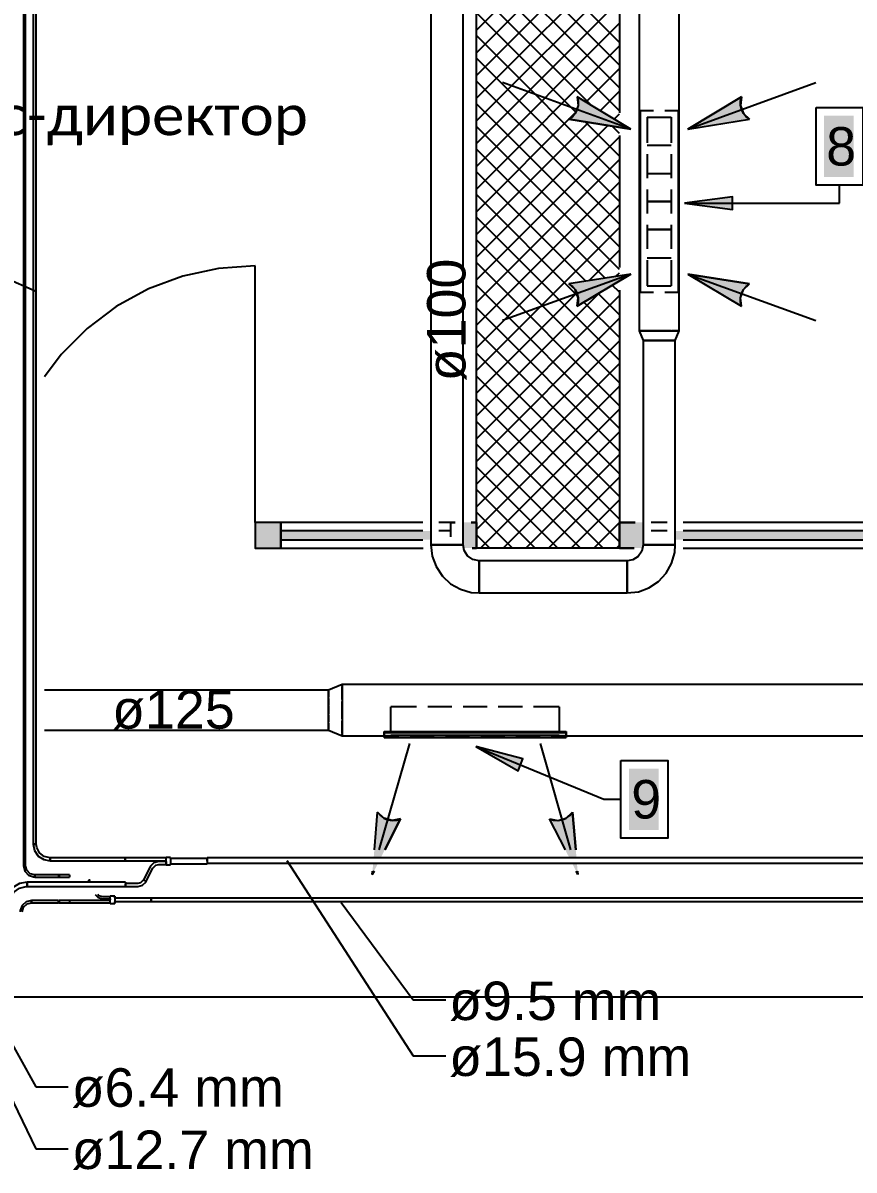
# Model space of a CAD drawing. Extents: x 25325 to 182345, y 3956 to 147305.
# Drawn here: x 91174.369 to 91176.409, y 73652.002 to 73654.817 of the extents above; entities that cross this region are included whole.
import ezdxf

# ---------------------------------------------------------------- set-up
doc = ezdxf.new("R2010")
doc.units = 0
doc.header["$MEASUREMENT"] = 0
doc.layers.add('CAT6A UNDERGROUND PORTS ROUTING', color=1, linetype='CONTINUOUS')
doc.styles.add('PDF Arial', font='arial.ttf')
doc.styles.add('PDF Calibri', font='calibri.ttf')

# ---------------------------------------------------------------- blocks, each defined once
blk = doc.blocks.new('Sheet-Климатична и вентилационна система офис помещение етаж 4_1')
at = {"layer": 'CAT6A UNDERGROUND PORTS ROUTING', "transparency": 33554687}
for color, points in [(5, [(7.8635, 17.2611), (7.7319, 17.3402), (7.7343, 17.3299), (7.7343, 17.3193), (7.7319, 17.309), (7.7271, 17.2995), (7.7203, 17.2914), (7.7119, 17.2851)]), (5, [(8.0038, 17.2611), (8.1555, 17.2851), (8.147, 17.2914), (8.1402, 17.2995), (8.1354, 17.309), (8.133, 17.3193), (8.133, 17.3299), (8.1354, 17.3402)]), (7, [(7.9956, 17.0795), (8.1138, 17.064), (8.1138, 17.0951)]), (5, [(7.7319, 16.8264), (7.8635, 16.9055), (7.7119, 16.8815), (7.7203, 16.8752), (7.7271, 16.8671), (7.7319, 16.8576), (7.7343, 16.8473), (7.7343, 16.8367)]), (5, [(8.1354, 16.8264), (8.133, 16.8367), (8.133, 16.8473), (8.1354, 16.8576), (8.1402, 16.8671), (8.147, 16.8752), (8.1555, 16.8815), (8.0038, 16.9055)]), (256, [(7.6233, 15.7796), (7.7048, 15.7796), (7.7048, 15.7831), (7.2583, 15.7831), (7.2583, 15.7796), (7.442, 15.7796)]), (256, [(7.7048, 15.7686), (7.7048, 15.7796), (7.2583, 15.7796), (7.2583, 15.7686), (7.6233, 15.7686)]), (7, [(7.4838, 15.7465), (7.587, 15.687), (7.5989, 15.7157)])]:
    blk.add_hatch(color=color, dxfattribs=at).paths.add_polyline_path(points)
at = {"layer": 'CAT6A UNDERGROUND PORTS ROUTING', "true_color": 0xffffff, "transparency": 33554687}
for points in [[(8.3381, 17.2943), (8.411, 17.2943), (8.411, 17.1432), (8.3381, 17.1432)], [(7.8593, 15.6923), (7.9322, 15.6923), (7.9322, 15.5413), (7.8593, 15.5413)]]:
    blk.add_hatch(color=7, dxfattribs=at).paths.add_polyline_path(points)
at = {"layer": 'CAT6A UNDERGROUND PORTS ROUTING', "true_color": 0xd8d8d8, "transparency": 33554687}
for points in [[(7.0045, 16.2329), (7.0045, 16.2959), (6.9415, 16.2959), (6.9415, 16.2329)], [(7.4536, 16.2329), (7.4848, 16.2329), (7.4848, 16.2959), (7.452, 16.2959), (7.452, 16.241), (7.4535, 16.2335)], [(7.8359, 16.2329), (7.8927, 16.2329), (7.8943, 16.241), (7.8943, 16.2959), (7.8359, 16.2959), (7.8359, 16.241)], [(7.0045, 16.2534), (7.3732, 16.2534), (7.3732, 16.2754), (7.0045, 16.2754)], [(8.3488, 16.2534), (8.6296, 16.2534), (8.6296, 16.2754), (7.973, 16.2754), (7.973, 16.2534), (7.986, 16.2534)]]:
    blk.add_hatch(color=254, dxfattribs=at).paths.add_polyline_path(points)
at = {"layer": 'CAT6A UNDERGROUND PORTS ROUTING', "transparency": 33554687}
h = blk.add_hatch(color=256, dxfattribs=at)
h.paths.add_polyline_path([(7.229, 15.4319), (7.2436, 15.4604), (7.2315, 15.4604), (7.2291, 15.4326)])
h.paths.add_polyline_path([(7.2473, 15.4729), (7.2499, 15.4729), (7.2987, 15.5687), (7.2886, 15.5655), (7.2781, 15.5648), (7.2676, 15.5665), (7.2579, 15.5706), (7.2493, 15.5768), (7.2424, 15.5848), (7.2326, 15.4729), (7.2442, 15.4729)])
h = blk.add_hatch(color=256, dxfattribs=at)
h.paths.add_polyline_path([(7.734, 15.4319), (7.7315, 15.4604), (7.7195, 15.4604), (7.7337, 15.4326)])
h.paths.add_polyline_path([(7.7305, 15.4729), (7.7207, 15.5848), (7.7138, 15.5768), (7.7052, 15.5706), (7.6954, 15.5665), (7.685, 15.5648), (7.6744, 15.5655), (7.6643, 15.5687), (7.7131, 15.4729), (7.7283, 15.4729)])
at = {"layer": 'CAT6A UNDERGROUND PORTS ROUTING', "color": 253, "true_color": 0x9c9c9c, "transparency": 33554687}
for points in [[(7.8359, 19.2124), (7.8359, 17.3006)], [(7.4848, 17.5037), (7.8359, 17.8548)], [(7.8359, 17.4733), (7.4848, 17.8244)], [(7.8359, 16.866), (7.8359, 16.2329), (7.4848, 16.2329), (7.4848, 17.8163)], [(7.4848, 17.448), (7.8359, 17.7992)], [(7.8359, 17.4176), (7.4848, 17.7687)], [(7.4848, 17.3923), (7.8359, 17.7435)], [(7.8359, 17.3619), (7.4848, 17.7131)], [(7.4848, 17.3366), (7.8359, 17.6878)], [(7.8359, 17.3062), (7.4848, 17.6574)], [(7.4848, 17.281), (7.8359, 17.6321)], [(7.7681, 17.3184), (7.4848, 17.6017)], [(7.4848, 17.2253), (7.8359, 17.5764)], [(7.7285, 17.3023), (7.4848, 17.546)], [(7.4848, 17.1696), (7.8359, 17.5208)], [(7.8359, 17.1392), (7.4848, 17.4904)], [(7.4848, 17.1139), (7.8359, 17.4651)], [(7.8359, 17.0835), (7.4848, 17.4347)], [(7.7536, 17.3271), (7.8359, 17.4094)], [(7.8359, 17.0278), (7.4848, 17.379)], [(7.7884, 17.3062), (7.8359, 17.3537)], [(7.8359, 16.9722), (7.4848, 17.3233)], [(7.4848, 17.0583), (7.7283, 17.3017)], [(7.8232, 17.2853), (7.8359, 17.2981)], [(7.4848, 17.0026), (7.7597, 17.2775)], [(7.4848, 16.9469), (7.8078, 17.2699)], [(7.8359, 16.9165), (7.4848, 17.2677)], [(7.8359, 17.1949), (7.7521, 17.2787)], [(7.8359, 17.2505), (7.8183, 17.2682)], [(7.4848, 16.8912), (7.8359, 17.2424)], [(7.8359, 17.2455), (7.8359, 16.9211)], [(7.8011, 16.8956), (7.4848, 17.212)], [(7.4848, 16.8355), (7.8359, 17.1867)], [(7.7531, 16.888), (7.4848, 17.1563)], [(7.4848, 16.7799), (7.8359, 17.131)], [(7.7332, 16.8522), (7.4848, 17.1006)], [(7.4848, 16.7242), (7.8359, 17.0754)], [(7.8359, 16.6938), (7.4848, 17.045)], [(7.4848, 16.6685), (7.8359, 17.0197)], [(7.8359, 16.6381), (7.4848, 16.9893)], [(7.7612, 16.8893), (7.8359, 16.964)], [(6.8518, 16.9194), (6.764, 16.9003)], [(6.9415, 16.9258), (6.8518, 16.9194)], [(6.9415, 16.2959), (6.9415, 16.9258)], [(7.8359, 16.5824), (7.4848, 16.9336)], [(6.764, 16.9003), (6.6798, 16.8689)], [(7.8274, 16.8998), (7.8359, 16.9083)], [(6.6798, 16.8689), (6.6009, 16.8258)], [(7.8359, 16.5268), (7.4848, 16.8779)], [(7.4848, 16.5572), (7.7874, 16.8598)], [(7.4848, 16.6128), (7.7311, 16.8592)], [(7.8359, 16.8608), (7.8184, 16.8784)], [(7.4848, 16.5015), (7.8359, 16.8527)], [(7.8359, 16.7495), (7.7488, 16.8366)], [(7.8359, 16.8051), (7.7836, 16.8575)], [(6.6009, 16.8258), (6.529, 16.772)], [(7.8359, 16.4711), (7.4848, 16.8223)], [(7.4848, 16.4458), (7.8359, 16.797)], [(6.529, 16.772), (6.4654, 16.7084)], [(7.8359, 16.4154), (7.4848, 16.7666)], [(7.4848, 16.3901), (7.8359, 16.7413)], [(6.4654, 16.7084), (6.4243, 16.6534)], [(7.8359, 16.3597), (7.4848, 16.7109)], [(7.4848, 16.3345), (7.8359, 16.6856)], [(7.8359, 16.3041), (7.4848, 16.6552)], [(7.4848, 16.2788), (7.8359, 16.63)], [(7.8359, 16.2484), (7.4848, 16.5996)], [(7.4946, 16.2329), (7.8359, 16.5743)], [(7.7957, 16.2329), (7.4848, 16.5439)], [(7.5503, 16.2329), (7.8359, 16.5186)], [(7.7401, 16.2329), (7.4848, 16.4882)], [(7.6059, 16.2329), (7.8359, 16.4629)], [(7.6844, 16.2329), (7.4848, 16.4325)], [(7.6616, 16.2329), (7.8359, 16.4073)], [(7.6287, 16.2329), (7.4848, 16.3769)], [(7.7173, 16.2329), (7.8359, 16.3516)], [(7.0045, 16.2959), (6.9415, 16.2959), (6.9415, 16.2329), (7.0045, 16.2329), (7.0045, 16.2959)], [(7.3536, 16.2959), (7.0045, 16.2959), (7.0045, 16.2329)], [(7.4323, 16.2959), (7.3929, 16.2959)], [(7.4218, 16.2959), (7.4323, 16.2959)], [(7.4218, 16.2605), (7.4218, 16.2959)], [(7.4717, 16.2959), (7.4848, 16.2959), (7.4848, 16.2329), (7.4741, 16.2329)], [(7.4741, 16.2329), (7.4848, 16.2329), (7.4848, 16.2959), (7.4717, 16.2959)], [(7.573, 16.2329), (7.4848, 16.3212)], [(7.773, 16.2329), (7.8359, 16.2959)], [(7.8746, 16.2959), (7.8359, 16.2959), (7.8359, 16.2329)], [(7.8359, 16.2959), (7.8746, 16.2959)], [(7.8723, 16.2329), (7.8359, 16.2329), (7.8359, 16.2959)], [(7.9533, 16.2959), (7.914, 16.2959)], [(7.9921, 16.2329), (9.3808, 16.2329), (9.3808, 16.2959), (7.9927, 16.2959)], [(7.3536, 16.2754), (7.0045, 16.2754), (7.0045, 16.2534)], [(7.4218, 16.2605), (7.4218, 16.2754), (7.3929, 16.2754)], [(7.9533, 16.2754), (7.914, 16.2754)], [(7.9927, 16.2534), (8.6296, 16.2534), (8.6296, 16.2754), (7.9927, 16.2754)], [(7.0045, 16.2534), (7.3536, 16.2534)], [(7.5174, 16.2329), (7.4848, 16.2655)], [(7.8286, 16.2329), (7.8359, 16.2402)], [(7.0045, 16.2329), (7.3544, 16.2329)], [(7.8359, 16.2329), (7.8723, 16.2329)]]:
    blk.add_lwpolyline(points, dxfattribs=at)
at = {"layer": 'CAT6A UNDERGROUND PORTS ROUTING', "color": 5, "transparency": 33554687}
for points in [[(7.8844, 19.02), (7.8844, 16.7661)], [(7.9829, 16.7661), (7.9829, 19.02)], [(7.3732, 18.4536), (7.3732, 16.241)], [(7.452, 16.241), (7.452, 18.4536)], [(7.889, 16.7661), (7.8861, 16.7661), (7.8844, 16.7661)], [(7.8844, 16.7661), (7.8943, 16.7424)], [(7.8844, 16.7661), (7.8893, 16.7661), (7.903, 16.7661), (7.9227, 16.7661), (7.9446, 16.7661), (7.9643, 16.7661), (7.978, 16.7661), (7.9829, 16.7661)], [(7.903, 16.7661), (7.8989, 16.7661), (7.891, 16.7661), (7.8893, 16.7661)], [(7.9227, 16.7661), (7.9209, 16.7661), (7.9091, 16.7661), (7.9041, 16.7661)], [(7.9337, 16.7661), (7.9227, 16.7661)], [(7.9446, 16.7661), (7.9337, 16.7661)], [(7.9632, 16.7661), (7.9583, 16.7661), (7.9464, 16.7661), (7.9446, 16.7661)], [(7.978, 16.7661), (7.9763, 16.7661), (7.9685, 16.7661), (7.9643, 16.7661)], [(7.973, 16.7424), (7.9829, 16.7661)], [(7.9829, 16.7661), (7.9812, 16.7661), (7.9783, 16.7661)], [(7.8943, 16.7424), (7.8943, 16.241)], [(7.8943, 16.7424), (7.8956, 16.7424), (7.8979, 16.7424)], [(7.973, 16.7424), (7.9691, 16.7424), (7.9582, 16.7424), (7.9424, 16.7424), (7.9249, 16.7424), (7.9091, 16.7424), (7.8982, 16.7424), (7.8943, 16.7424)], [(7.8982, 16.7424), (7.8996, 16.7424), (7.9058, 16.7424), (7.9091, 16.7424)], [(7.9099, 16.7424), (7.914, 16.7424), (7.9235, 16.7424), (7.9249, 16.7424)], [(7.925, 16.7424), (7.9337, 16.7424)], [(7.9337, 16.7424), (7.9424, 16.7424)], [(7.9427, 16.7424), (7.9438, 16.7424), (7.9533, 16.7424), (7.9575, 16.7424)], [(7.9582, 16.7424), (7.9615, 16.7424), (7.9677, 16.7424), (7.9691, 16.7424)], [(7.9694, 16.7424), (7.9717, 16.7424), (7.973, 16.7424)], [(7.973, 16.241), (7.973, 16.7424)], [(7.4126, 16.241), (7.4024, 16.241), (7.3929, 16.241), (7.3848, 16.241), (7.3785, 16.241), (7.3746, 16.241), (7.3732, 16.241)], [(7.3732, 16.241), (7.3765, 16.2135), (7.386, 16.1876), (7.4013, 16.1645), (7.4216, 16.1457), (7.4457, 16.1321), (7.4723, 16.1244), (7.4913, 16.1229)], [(7.3732, 16.241), (7.3746, 16.241), (7.3785, 16.241), (7.3848, 16.241), (7.3929, 16.241), (7.4024, 16.241), (7.4126, 16.241)], [(7.452, 16.241), (7.4506, 16.241), (7.4467, 16.241), (7.4404, 16.241), (7.4323, 16.241), (7.4228, 16.241), (7.4126, 16.241)], [(7.4126, 16.241), (7.4228, 16.241), (7.4323, 16.241), (7.4404, 16.241), (7.4467, 16.241), (7.4506, 16.241), (7.452, 16.241)], [(7.4913, 16.2016), (7.4758, 16.2048), (7.4627, 16.2139), (7.4544, 16.2275), (7.452, 16.241)], [(7.8943, 16.241), (7.8911, 16.2254), (7.882, 16.2124), (7.8685, 16.204), (7.8549, 16.2016)], [(7.8549, 16.1229), (7.8824, 16.1261), (7.9084, 16.1357), (7.9314, 16.151), (7.9502, 16.1712), (7.9638, 16.1953), (7.9715, 16.2219), (7.973, 16.241)], [(7.9337, 16.241), (7.9235, 16.241), (7.914, 16.241), (7.9058, 16.241), (7.8996, 16.241), (7.8956, 16.241), (7.8943, 16.241)], [(7.8943, 16.241), (7.8956, 16.241), (7.8996, 16.241), (7.9058, 16.241), (7.914, 16.241), (7.9235, 16.241), (7.9337, 16.241)], [(7.973, 16.241), (7.9717, 16.241), (7.9677, 16.241), (7.9615, 16.241), (7.9533, 16.241), (7.9438, 16.241), (7.9337, 16.241)], [(7.9337, 16.241), (7.9438, 16.241), (7.9533, 16.241), (7.9615, 16.241), (7.9677, 16.241), (7.9717, 16.241), (7.973, 16.241)], [(7.8549, 16.2016), (7.4913, 16.2016)], [(7.4913, 16.1623), (7.4913, 16.1724), (7.4913, 16.1819), (7.4913, 16.1901), (7.4913, 16.1964), (7.4913, 16.2003), (7.4913, 16.2016)], [(7.4913, 16.2016), (7.4913, 16.2003), (7.4913, 16.1964), (7.4913, 16.1901), (7.4913, 16.1819), (7.4913, 16.1724), (7.4913, 16.1623)], [(7.8549, 16.2016), (7.8549, 16.2003), (7.8549, 16.1964), (7.8549, 16.1901), (7.8549, 16.1819), (7.8549, 16.1724), (7.8549, 16.1623)], [(7.8549, 16.1623), (7.8549, 16.1724), (7.8549, 16.1819), (7.8549, 16.1901), (7.8549, 16.1964), (7.8549, 16.2003), (7.8549, 16.2016)], [(7.4913, 16.1229), (7.4913, 16.1242), (7.4913, 16.1282), (7.4913, 16.1344), (7.4913, 16.1426), (7.4913, 16.1521), (7.4913, 16.1623)], [(7.4913, 16.1623), (7.4913, 16.1521), (7.4913, 16.1426), (7.4913, 16.1344), (7.4913, 16.1282), (7.4913, 16.1242), (7.4913, 16.1229)], [(7.8549, 16.1623), (7.8549, 16.1521), (7.8549, 16.1426), (7.8549, 16.1344), (7.8549, 16.1282), (7.8549, 16.1242), (7.8549, 16.1229)], [(7.8549, 16.1229), (7.8549, 16.1242), (7.8549, 16.1282), (7.8549, 16.1344), (7.8549, 16.1426), (7.8549, 16.1521), (7.8549, 16.1623)], [(7.4913, 16.1229), (7.8549, 16.1229)]]:
    blk.add_lwpolyline(points, dxfattribs=at)
at = {"layer": 'CAT6A UNDERGROUND PORTS ROUTING', "color": 6, "transparency": 33554687}
for points in [[(6.3734, 17.6937), (6.3734, 15.4536)], [(6.3784, 15.4536), (6.3784, 17.6937)], [(6.3971, 17.6822), (6.3971, 15.507)], [(6.4046, 15.507), (6.4046, 17.6822)], [(6.3972, 15.507), (6.3971, 15.507)], [(6.3971, 15.507), (6.3972, 15.507)], [(6.3972, 15.507), (6.3971, 15.507)], [(6.4008, 15.507), (6.3999, 15.507), (6.399, 15.507), (6.3982, 15.507), (6.3976, 15.507), (6.3972, 15.507), (6.3971, 15.507)], [(6.3971, 15.507), (6.4003, 15.491), (6.4094, 15.4775), (6.4231, 15.4687), (6.4383, 15.4657)], [(6.3971, 15.507), (6.3972, 15.507), (6.3976, 15.507), (6.3982, 15.507), (6.399, 15.507), (6.3999, 15.507), (6.4008, 15.507), (6.4018, 15.507), (6.4027, 15.507), (6.4035, 15.507), (6.4041, 15.507), (6.4044, 15.507)], [(6.4044, 15.507), (6.4041, 15.507), (6.4035, 15.507), (6.4027, 15.507), (6.4018, 15.507), (6.4008, 15.507)], [(6.4046, 15.507), (6.4044, 15.507)], [(6.4383, 15.4732), (6.424, 15.4764), (6.4123, 15.4854), (6.4056, 15.4985), (6.4046, 15.507)], [(6.3735, 15.4536), (6.3734, 15.4536)], [(6.3734, 15.4536), (6.3735, 15.4536)], [(6.3735, 15.4536), (6.3734, 15.4536)], [(6.3759, 15.4536), (6.3752, 15.4536), (6.3746, 15.4536), (6.3741, 15.4536), (6.3737, 15.4536), (6.3735, 15.4536), (6.3734, 15.4536)], [(6.3734, 15.4536), (6.3766, 15.4407), (6.3854, 15.4308), (6.3978, 15.4262), (6.4009, 15.4261)], [(6.3734, 15.4536), (6.3735, 15.4536), (6.3737, 15.4536), (6.3741, 15.4536), (6.3746, 15.4536), (6.3752, 15.4536), (6.3759, 15.4536), (6.3765, 15.4536), (6.3771, 15.4536), (6.3777, 15.4536), (6.3781, 15.4536), (6.3783, 15.4536)], [(6.3783, 15.4536), (6.3781, 15.4536), (6.3777, 15.4536), (6.3771, 15.4536), (6.3765, 15.4536), (6.3759, 15.4536)], [(6.3784, 15.4536), (6.3783, 15.4536)], [(6.4009, 15.4311), (6.3894, 15.4342), (6.3811, 15.4429), (6.3784, 15.4536)], [(6.4383, 15.4731), (6.4383, 15.4732)], [(6.6229, 15.4732), (6.4383, 15.4732)], [(6.4383, 15.4695), (6.4383, 15.4705), (6.4383, 15.4714), (6.4383, 15.4721), (6.4383, 15.4727), (6.4383, 15.4731)], [(6.4383, 15.4731), (6.4383, 15.4727), (6.4383, 15.4721), (6.4383, 15.4714), (6.4383, 15.4705), (6.4383, 15.4695), (6.4383, 15.4685), (6.4383, 15.4676), (6.4383, 15.4668), (6.4383, 15.4662), (6.4383, 15.4659), (6.4383, 15.4657)], [(6.4383, 15.4657), (6.4383, 15.4659), (6.4383, 15.4662), (6.4383, 15.4668), (6.4383, 15.4676), (6.4383, 15.4685), (6.4383, 15.4695)], [(6.4383, 15.4657), (6.4383, 15.4659)], [(6.4383, 15.4657), (6.4383, 15.4659)], [(6.4383, 15.4659), (6.4383, 15.4657)], [(6.4383, 15.4657), (6.6229, 15.4657)], [(6.6229, 15.4732), (6.6229, 15.4731)], [(6.6229, 15.4731), (6.6229, 15.4732)], [(6.6229, 15.4732), (6.6229, 15.4731), (6.6229, 15.4727), (6.6229, 15.4721), (6.6229, 15.4714), (6.6229, 15.4705), (6.6229, 15.4695)], [(6.7233, 15.4732), (6.6229, 15.4732)], [(6.6229, 15.4657), (6.6229, 15.4659), (6.6229, 15.4662), (6.6229, 15.4668), (6.6229, 15.4676), (6.6229, 15.4685), (6.6229, 15.4695), (6.6229, 15.4705), (6.6229, 15.4714), (6.6229, 15.4721), (6.6229, 15.4727), (6.6229, 15.4731), (6.6229, 15.4732)], [(6.6229, 15.4695), (6.6229, 15.4685), (6.6229, 15.4676), (6.6229, 15.4668), (6.6229, 15.4662), (6.6229, 15.4659), (6.6229, 15.4657)], [(6.6229, 15.4659), (6.6229, 15.4657)], [(6.6229, 15.4657), (6.6229, 15.4659)], [(6.6229, 15.4657), (6.7233, 15.4657)], [(6.6842, 15.4514), (6.6678, 15.419)], [(6.7051, 15.4642), (6.6933, 15.461), (6.6848, 15.4523), (6.6843, 15.4514)], [(6.6909, 15.448), (6.6981, 15.455), (6.7051, 15.4567)], [(6.7233, 15.4642), (6.7051, 15.4642)], [(6.7051, 15.4567), (6.7233, 15.4567)], [(6.7343, 15.474), (6.7233, 15.474)], [(6.7233, 15.4559), (6.7233, 15.4562), (6.7233, 15.4571), (6.7233, 15.4585), (6.7233, 15.4604), (6.7233, 15.4626), (6.7233, 15.4649), (6.7233, 15.4673), (6.7233, 15.4695), (6.7233, 15.4714), (6.7233, 15.4728), (6.7233, 15.4737), (6.7233, 15.474)], [(6.7233, 15.4649), (6.7233, 15.464)], [(6.7233, 15.4623), (6.7233, 15.4614), (6.7233, 15.4604), (6.7233, 15.4594), (6.7233, 15.4585)], [(6.7233, 15.4559), (6.7343, 15.4559)], [(6.7343, 15.474), (6.7343, 15.4737), (6.7343, 15.4728), (6.7343, 15.4714), (6.7343, 15.4695), (6.7343, 15.4673), (6.7343, 15.4649), (6.7343, 15.4626), (6.7343, 15.4604), (6.7343, 15.4585), (6.7343, 15.4571), (6.7343, 15.4562), (6.7343, 15.4559)], [(6.7343, 15.4714), (6.7343, 15.4728), (6.7343, 15.4737)], [(6.8237, 15.4712), (6.7343, 15.4712)], [(6.7343, 15.4587), (6.8237, 15.4587)], [(6.7343, 15.4562), (6.7343, 15.4571), (6.7343, 15.4585)], [(9.6416, 15.4729), (6.8237, 15.4729)], [(6.8237, 15.4666), (6.8237, 15.4683), (6.8237, 15.4698), (6.8237, 15.4711), (6.8237, 15.4721), (6.8237, 15.4727), (6.8237, 15.4729)], [(6.8237, 15.4721), (6.8237, 15.4712)], [(6.8237, 15.4704), (6.8237, 15.4694), (6.8237, 15.4681), (6.8237, 15.4666), (6.8237, 15.4649), (6.8237, 15.4633), (6.8237, 15.4618), (6.8237, 15.4605), (6.8237, 15.4595), (6.8237, 15.4589), (6.8237, 15.4587)], [(6.8237, 15.465), (6.8237, 15.4666)], [(6.8237, 15.4604), (9.6416, 15.4604)], [(6.4009, 15.431), (6.4009, 15.4311)], [(6.4597, 15.4311), (6.4009, 15.4311)], [(6.4009, 15.4286), (6.4009, 15.4292), (6.4009, 15.4298), (6.4009, 15.4303), (6.4009, 15.4307), (6.4009, 15.431)], [(6.4009, 15.431), (6.4009, 15.4307), (6.4009, 15.4303), (6.4009, 15.4298), (6.4009, 15.4292), (6.4009, 15.4286), (6.4009, 15.4279), (6.4009, 15.4273), (6.4009, 15.4268), (6.4009, 15.4264), (6.4009, 15.4262), (6.4009, 15.4261)], [(6.4009, 15.4261), (6.4009, 15.4262), (6.4009, 15.4264), (6.4009, 15.4268), (6.4009, 15.4273), (6.4009, 15.4279), (6.4009, 15.4286)], [(6.4009, 15.4261), (6.4009, 15.4262)], [(6.4009, 15.4261), (6.4009, 15.4262)], [(6.4009, 15.4262), (6.4009, 15.4261)], [(6.4009, 15.4261), (6.4597, 15.4261)], [(6.4597, 15.4259), (6.4597, 15.4272), (6.4597, 15.4297), (6.4597, 15.4312), (6.4597, 15.4312)], [(6.4597, 15.4312), (6.4597, 15.43), (6.4597, 15.4275), (6.4597, 15.426), (6.4597, 15.4259)], [(6.4597, 15.4311), (6.4597, 15.431), (6.4597, 15.4307), (6.4597, 15.4303), (6.4597, 15.4298), (6.4597, 15.4292), (6.4597, 15.4286)], [(6.4597, 15.4286), (6.4597, 15.4279), (6.4597, 15.4273), (6.4597, 15.4268), (6.4597, 15.4264), (6.4597, 15.4262), (6.4597, 15.4261)], [(6.4609, 15.4315), (6.4609, 15.4316)], [(6.4609, 15.4316), (6.4609, 15.4315)], [(6.4697, 15.4316), (6.4609, 15.4316)], [(6.4609, 15.4256), (6.4609, 15.4257), (6.4609, 15.426), (6.4609, 15.4264), (6.4609, 15.4271), (6.4609, 15.4278), (6.4609, 15.4286), (6.4609, 15.4293), (6.4609, 15.4301), (6.4609, 15.4307), (6.4609, 15.4312), (6.4609, 15.4315), (6.4609, 15.4316)], [(6.4609, 15.4316), (6.4609, 15.4315), (6.4609, 15.4312)], [(6.4609, 15.4312), (6.4609, 15.43), (6.4609, 15.4275), (6.4609, 15.426)], [(6.4609, 15.4259), (6.4609, 15.4272), (6.4609, 15.4297), (6.4609, 15.4312), (6.4609, 15.4312)], [(6.4609, 15.426), (6.4609, 15.4257), (6.4609, 15.4256)], [(6.4609, 15.4256), (6.4609, 15.4257)], [(6.4609, 15.4257), (6.4609, 15.4256)], [(6.4609, 15.4256), (6.4697, 15.4256)], [(6.4712, 15.4316), (6.4697, 15.4316)], [(6.4697, 15.4256), (6.4712, 15.4256)], [(6.4861, 15.4316), (6.4712, 15.4316)], [(6.4712, 15.4256), (6.4861, 15.4256)], [(6.4861, 15.4315), (6.4861, 15.4316)], [(6.4861, 15.4316), (6.4861, 15.4315)], [(6.4861, 15.4315), (6.4861, 15.4316)], [(6.4861, 15.4316), (6.4861, 15.4315), (6.4861, 15.4312), (6.4861, 15.4307), (6.4861, 15.4301), (6.4861, 15.4293), (6.4861, 15.4286), (6.4861, 15.4278), (6.4861, 15.4271), (6.4861, 15.4264), (6.4861, 15.426), (6.4861, 15.4257), (6.4861, 15.4256)], [(6.4861, 15.4256), (6.4861, 15.4257)], [(6.4861, 15.4257), (6.4861, 15.4256)], [(6.4861, 15.4256), (6.4861, 15.4257)], [(6.6745, 15.4156), (6.6909, 15.448)], [(6.382, 15.4132), (6.3634, 15.41), (6.347, 15.4007), (6.3348, 15.3864), (6.328, 15.3688), (6.327, 15.3582)], [(6.337, 15.3582), (6.3402, 15.3749), (6.3494, 15.3892), (6.3632, 15.3991), (6.3797, 15.4031), (6.382, 15.4032)], [(6.6233, 15.4132), (6.382, 15.4132)], [(6.382, 15.4082), (6.382, 15.4095), (6.382, 15.4107), (6.382, 15.4117), (6.382, 15.4125), (6.382, 15.413), (6.382, 15.4132)], [(6.382, 15.4132), (6.382, 15.413), (6.382, 15.4125), (6.382, 15.4117), (6.382, 15.4107), (6.382, 15.4095), (6.382, 15.4082), (6.382, 15.4069), (6.382, 15.4057), (6.382, 15.4047), (6.382, 15.4039), (6.382, 15.4034), (6.382, 15.4032)], [(6.382, 15.4032), (6.382, 15.4034), (6.382, 15.4039), (6.382, 15.4047), (6.382, 15.4057), (6.382, 15.4069), (6.382, 15.4082)], [(6.382, 15.4032), (6.6233, 15.4032)], [(6.5334, 15.4175), (6.5329, 15.4172), (6.5324, 15.417), (6.532, 15.4168), (6.5318, 15.4167), (6.5317, 15.4166)], [(6.5318, 15.4167), (6.5317, 15.4166)], [(6.5362, 15.4189), (6.5361, 15.4188), (6.5359, 15.4187), (6.5356, 15.4186), (6.5351, 15.4183), (6.5346, 15.4181)], [(6.5362, 15.4189), (6.5361, 15.4188)], [(6.6233, 15.4132), (6.6233, 15.413), (6.6233, 15.4125), (6.6233, 15.4117), (6.6233, 15.4107), (6.6233, 15.4095), (6.6233, 15.4082)], [(6.6233, 15.4107), (6.6233, 15.4117)], [(6.6536, 15.4102), (6.6233, 15.4102)], [(6.6233, 15.4028), (6.6233, 15.4029), (6.6233, 15.4033), (6.6233, 15.4039), (6.6233, 15.4046), (6.6233, 15.4055), (6.6233, 15.4065), (6.6233, 15.4075), (6.6233, 15.4084)], [(6.6233, 15.4082), (6.6233, 15.4069), (6.6233, 15.4057), (6.6233, 15.4047), (6.6233, 15.4039)], [(6.6233, 15.4028), (6.6233, 15.4029)], [(6.6233, 15.4028), (6.6536, 15.4028)], [(6.6678, 15.419), (6.6607, 15.4119), (6.6536, 15.4102)], [(6.6536, 15.4028), (6.6654, 15.4059), (6.6739, 15.4146), (6.6745, 15.4156)], [(6.6679, 15.4189), (6.6683, 15.4188), (6.6688, 15.4185), (6.6695, 15.4182), (6.6703, 15.4177)], [(6.6703, 15.4177), (6.6711, 15.4173), (6.672, 15.4169)], [(6.672, 15.4169), (6.6728, 15.4165), (6.6735, 15.4161), (6.674, 15.4158), (6.6744, 15.4157), (6.6745, 15.4156)], [(6.6744, 15.4157), (6.6745, 15.4156)], [(6.3926, 15.3681), (6.3798, 15.3649), (6.3699, 15.3561), (6.3653, 15.3436), (6.3651, 15.3406)], [(6.3926, 15.368), (6.3926, 15.3681)], [(6.3926, 15.3681), (6.3926, 15.368)], [(6.3926, 15.368), (6.3926, 15.3681)], [(6.4593, 15.3681), (6.3926, 15.3681)], [(6.3926, 15.3656), (6.3926, 15.3662), (6.3926, 15.3668), (6.3926, 15.3673), (6.3926, 15.3677), (6.3926, 15.368), (6.3926, 15.3681)], [(6.3926, 15.3681), (6.3926, 15.368), (6.3926, 15.3677), (6.3926, 15.3673), (6.3926, 15.3668), (6.3926, 15.3662), (6.3926, 15.3656), (6.3926, 15.3649), (6.3926, 15.3643), (6.3926, 15.3638), (6.3926, 15.3634), (6.3926, 15.3632)], [(6.4593, 15.363), (6.4593, 15.3642), (6.4593, 15.3667), (6.4593, 15.3682), (6.4593, 15.3682)], [(6.4593, 15.3682), (6.4593, 15.367), (6.4593, 15.3645), (6.4593, 15.363), (6.4593, 15.363)], [(6.4593, 15.3681), (6.4593, 15.368), (6.4593, 15.3677), (6.4593, 15.3673), (6.4593, 15.3668), (6.4593, 15.3662), (6.4593, 15.3656)], [(6.4605, 15.3685), (6.4605, 15.3686)], [(6.4605, 15.3686), (6.4605, 15.3685)], [(6.4693, 15.3686), (6.4605, 15.3686)], [(6.4605, 15.3626), (6.4605, 15.3627), (6.4605, 15.363), (6.4605, 15.3635), (6.4605, 15.3641), (6.4605, 15.3648), (6.4605, 15.3656), (6.4605, 15.3664), (6.4605, 15.3671), (6.4605, 15.3677), (6.4605, 15.3682), (6.4605, 15.3685), (6.4605, 15.3686)], [(6.4605, 15.3686), (6.4605, 15.3685), (6.4605, 15.3682)], [(6.4605, 15.3682), (6.4605, 15.367), (6.4605, 15.3645), (6.4605, 15.363)], [(6.4605, 15.363), (6.4605, 15.3642), (6.4605, 15.3667), (6.4605, 15.3682), (6.4605, 15.3682)], [(6.4708, 15.3686), (6.4693, 15.3686)], [(6.4857, 15.3686), (6.4708, 15.3686)], [(6.4857, 15.3685), (6.4857, 15.3686)], [(6.4857, 15.3686), (6.4857, 15.3685)], [(6.4857, 15.3685), (6.4857, 15.3686)], [(6.4857, 15.3686), (6.4857, 15.3685), (6.4857, 15.3682), (6.4857, 15.3677), (6.4857, 15.3671), (6.4857, 15.3664), (6.4857, 15.3656), (6.4857, 15.3648), (6.4857, 15.3641), (6.4857, 15.3635), (6.4857, 15.363), (6.4857, 15.3627), (6.4857, 15.3626)], [(6.5861, 15.3681), (6.4857, 15.3681)], [(6.5489, 15.3835), (6.5562, 15.3755), (6.5676, 15.3722), (6.568, 15.3722)], [(6.568, 15.3772), (6.558, 15.3803), (6.5553, 15.3835)], [(6.5861, 15.3772), (6.568, 15.3772)], [(6.568, 15.3722), (6.5861, 15.3722)], [(6.5971, 15.3792), (6.5861, 15.3792)], [(6.5861, 15.3611), (6.5861, 15.3614), (6.5861, 15.3623), (6.5861, 15.3637), (6.5861, 15.3656), (6.5861, 15.3678), (6.5861, 15.3701), (6.5861, 15.3725), (6.5861, 15.3747), (6.5861, 15.3765), (6.5861, 15.378), (6.5861, 15.3789), (6.5861, 15.3792)], [(6.5861, 15.3789), (6.5861, 15.378), (6.5861, 15.3771)], [(6.5861, 15.3722), (6.5861, 15.3701)], [(6.5971, 15.3792), (6.5971, 15.3789), (6.5971, 15.378), (6.5971, 15.3765), (6.5971, 15.3747), (6.5971, 15.3725), (6.5971, 15.3701), (6.5971, 15.3678), (6.5971, 15.3656), (6.5971, 15.3637), (6.5971, 15.3623), (6.5971, 15.3614), (6.5971, 15.3611)], [(6.5971, 15.3747), (6.5971, 15.3765), (6.5971, 15.378), (6.5971, 15.3789)], [(6.6865, 15.3739), (6.5971, 15.3739)], [(6.5971, 15.3664), (6.6865, 15.3664)], [(6.6865, 15.3739), (6.6865, 15.3737)], [(6.6865, 15.3737), (6.6865, 15.3739)], [(6.6865, 15.3739), (6.6865, 15.3737), (6.6865, 15.3734), (6.6865, 15.3728), (6.6865, 15.372), (6.6865, 15.3711), (6.6865, 15.3701), (6.6865, 15.3692), (6.6865, 15.3683), (6.6865, 15.3675), (6.6865, 15.3669), (6.6865, 15.3665), (6.6865, 15.3664)], [(9.5943, 15.3739), (6.6865, 15.3739)], [(6.6865, 15.3701), (6.6865, 15.3711), (6.6865, 15.372), (6.6865, 15.3728), (6.6865, 15.3734), (6.6865, 15.3737), (6.6865, 15.3739)], [(6.6865, 15.3664), (6.6865, 15.3665), (6.6865, 15.3669), (6.6865, 15.3675), (6.6865, 15.3683), (6.6865, 15.3692), (6.6865, 15.3701)], [(6.6865, 15.3665), (6.6865, 15.3664)], [(6.6865, 15.3664), (6.6865, 15.3665)], [(6.6865, 15.3664), (9.5943, 15.3664)], [(6.3701, 15.3406), (6.3733, 15.3521), (6.3819, 15.3604), (6.3926, 15.3631)], [(6.3926, 15.3632), (6.3926, 15.3634), (6.3926, 15.3638), (6.3926, 15.3643), (6.3926, 15.3649), (6.3926, 15.3656)], [(6.3926, 15.3631), (6.3926, 15.3632)], [(6.3926, 15.3631), (6.4593, 15.3631)], [(6.4593, 15.3656), (6.4593, 15.3649), (6.4593, 15.3643), (6.4593, 15.3638), (6.4593, 15.3634), (6.4593, 15.3632), (6.4593, 15.3631)], [(6.4605, 15.363), (6.4605, 15.3627), (6.4605, 15.3626)], [(6.4605, 15.3626), (6.4605, 15.3627)], [(6.4605, 15.3627), (6.4605, 15.3626)], [(6.4605, 15.3626), (6.4693, 15.3626)], [(6.4693, 15.3626), (6.4708, 15.3626)], [(6.4708, 15.3626), (6.4857, 15.3626)], [(6.4857, 15.3631), (6.5861, 15.3631)], [(6.4857, 15.3626), (6.4857, 15.3627)], [(6.4857, 15.3627), (6.4857, 15.3626)], [(6.4857, 15.3626), (6.4857, 15.3627)], [(6.5861, 15.3623), (6.5861, 15.3614)], [(6.5861, 15.3611), (6.5971, 15.3611)], [(6.5971, 15.3614), (6.5971, 15.3623), (6.5971, 15.3637), (6.5971, 15.3656)]]:
    blk.add_lwpolyline(points, dxfattribs=at)
at = {"layer": 'CAT6A UNDERGROUND PORTS ROUTING', "color": 7, "transparency": 33554687}
for points in [[(7.8635, 17.2611), (7.549, 17.3755)], [(8.0038, 17.2611), (8.3183, 17.3755)], [(7.7319, 17.3402), (7.7343, 17.3193), (7.7271, 17.2995), (7.7119, 17.2851)], [(7.7319, 17.3402), (7.7343, 17.3299), (7.7343, 17.3193), (7.7319, 17.309), (7.7271, 17.2995), (7.7203, 17.2914), (7.7119, 17.2851)], [(7.8635, 17.2611), (7.7319, 17.3402)], [(7.8635, 17.2611), (7.7319, 17.3402)], [(8.0038, 17.2611), (8.1354, 17.3402)], [(8.1354, 17.3402), (8.0038, 17.2611)], [(8.1354, 17.3402), (8.133, 17.3193), (8.1402, 17.2995), (8.1555, 17.2851)], [(8.1555, 17.2851), (8.147, 17.2914), (8.1402, 17.2995), (8.1354, 17.309), (8.133, 17.3193), (8.133, 17.3299), (8.1354, 17.3402)], [(8.3184, 17.3139), (8.4334, 17.3139), (8.4334, 17.1234), (8.3184, 17.1234), (8.3184, 17.3139)], [(7.8635, 17.2611), (7.7119, 17.2851)], [(7.7119, 17.2851), (7.8635, 17.2611)], [(7.8876, 17.3065), (7.8899, 17.3065)], [(7.8876, 16.8601), (7.8876, 17.3065)], [(7.8899, 17.3065), (7.9199, 17.3065)], [(7.9041, 17.29), (7.9041, 17.227)], [(7.9041, 17.29), (7.9337, 17.29)], [(7.9337, 17.29), (7.9632, 17.29)], [(7.9474, 17.3065), (7.9774, 17.3065)], [(7.9632, 17.29), (7.9632, 17.227)], [(7.9774, 17.3065), (7.9797, 17.3065)], [(7.9797, 17.3065), (7.9797, 16.8601)], [(8.0038, 17.2611), (8.1555, 17.2851)], [(8.0038, 17.2611), (8.1555, 17.2851)], [(7.9337, 17.2211), (7.9041, 17.2211)], [(7.9041, 17.1994), (7.9041, 17.1404)], [(7.9632, 17.2211), (7.9337, 17.2211)], [(7.9632, 17.1994), (7.9632, 17.1404)], [(7.9041, 17.1522), (7.9632, 17.1522)], [(7.9041, 17.1522), (7.9337, 17.1522)], [(7.9337, 17.1522), (7.9632, 17.1522)], [(7.9041, 17.1128), (7.9041, 17.0538)], [(7.9632, 17.1128), (7.9632, 17.0538)], [(8.3759, 17.0795), (8.3759, 17.1234)], [(7.9041, 17.0833), (7.9632, 17.0833)], [(7.9337, 17.0833), (7.9041, 17.0833)], [(7.9632, 17.0833), (7.9337, 17.0833)], [(7.9956, 17.0795), (8.1138, 17.064), (8.1138, 17.0951), (7.9956, 17.0795)], [(7.9956, 17.0795), (8.3759, 17.0795)], [(6.4015, 16.8632), (6.0289, 17.0267)], [(7.9041, 17.0262), (7.9041, 16.9672)], [(7.9041, 17.0144), (7.9632, 17.0144)], [(7.9337, 17.0144), (7.9041, 17.0144)], [(7.9632, 17.0144), (7.9337, 17.0144)], [(7.9632, 17.0262), (7.9632, 16.9672)], [(7.9041, 16.9455), (7.9337, 16.9455)], [(7.9337, 16.9455), (7.9632, 16.9455)], [(7.9041, 16.9396), (7.9041, 16.8766)], [(7.9632, 16.9396), (7.9632, 16.8766)], [(7.8635, 16.9055), (7.549, 16.7911)], [(7.8635, 16.9055), (7.7119, 16.8815)], [(7.8635, 16.9055), (7.7119, 16.8815)], [(7.8635, 16.9055), (7.7319, 16.8264)], [(7.7319, 16.8264), (7.8635, 16.9055)], [(8.0038, 16.9055), (8.1555, 16.8815)], [(8.0038, 16.9055), (8.1354, 16.8264)], [(8.0038, 16.9055), (8.3183, 16.7911)], [(8.1555, 16.8815), (8.0038, 16.9055)], [(8.0038, 16.9055), (8.1354, 16.8264)], [(7.7319, 16.8264), (7.7343, 16.8473), (7.7271, 16.8671), (7.7119, 16.8815)], [(7.7119, 16.8815), (7.7203, 16.8752), (7.7271, 16.8671), (7.7319, 16.8576), (7.7343, 16.8473), (7.7343, 16.8367), (7.7319, 16.8264)], [(7.8899, 16.8601), (7.8876, 16.8601)], [(7.9199, 16.8601), (7.8899, 16.8601)], [(7.9041, 16.8766), (7.9337, 16.8766)], [(7.9337, 16.8766), (7.9632, 16.8766)], [(7.9774, 16.8601), (7.9474, 16.8601)], [(7.9797, 16.8601), (7.9774, 16.8601)], [(8.1354, 16.8264), (8.133, 16.8473), (8.1402, 16.8671), (8.1555, 16.8815)], [(8.1354, 16.8264), (8.133, 16.8367), (8.133, 16.8473), (8.1354, 16.8576), (8.1402, 16.8671), (8.147, 16.8752), (8.1555, 16.8815)], [(7.2749, 15.7831), (7.2749, 15.8434)], [(7.3378, 15.8434), (7.2749, 15.8434)], [(7.4245, 15.8434), (7.3654, 15.8434)], [(7.5111, 15.8434), (7.452, 15.8434)], [(7.5977, 15.8434), (7.5386, 15.8434)], [(7.6882, 15.8434), (7.6252, 15.8434)], [(7.6882, 15.8434), (7.6882, 15.7831)], [(7.2583, 15.7796), (7.2583, 15.7831)], [(7.2583, 15.7831), (7.2583, 15.7752), (7.2583, 15.7726)], [(7.2583, 15.7831), (7.7048, 15.7831)], [(7.2583, 15.7686), (7.2583, 15.7714), (7.2583, 15.7796)], [(7.7048, 15.7796), (7.2583, 15.7796)], [(7.2583, 15.7726), (7.2583, 15.7714), (7.2583, 15.7686)], [(7.2583, 15.7686), (7.7048, 15.7686)], [(7.6882, 15.773), (7.2749, 15.773)], [(7.7048, 15.7726), (7.7048, 15.7752), (7.7048, 15.7831)], [(7.7048, 15.7831), (7.7048, 15.7796)], [(7.7048, 15.7796), (7.7048, 15.7714), (7.7048, 15.7686)], [(7.7048, 15.7686), (7.7048, 15.7714), (7.7048, 15.7726)], [(7.2464, 15.4926), (7.3213, 15.7535)], [(7.4838, 15.7465), (7.587, 15.687), (7.5989, 15.7157), (7.4838, 15.7465)], [(7.4838, 15.7465), (7.7972, 15.6167)], [(7.7166, 15.4926), (7.6418, 15.7535)], [(7.8396, 15.712), (7.9546, 15.712), (7.9546, 15.5215), (7.8396, 15.5215), (7.8396, 15.712)], [(7.7972, 15.6167), (7.8396, 15.6167)], [(7.2344, 15.4926), (7.2424, 15.5848)], [(7.2344, 15.4926), (7.2424, 15.5848)], [(7.2424, 15.5848), (7.2493, 15.5768), (7.2579, 15.5706), (7.2676, 15.5665), (7.2781, 15.5648), (7.2886, 15.5655), (7.2987, 15.5687)], [(7.2987, 15.5687), (7.2781, 15.5648), (7.2579, 15.5706), (7.2424, 15.5848)], [(7.2987, 15.5687), (7.26, 15.4926)], [(7.26, 15.4926), (7.2987, 15.5687)], [(7.6643, 15.5687), (7.6744, 15.5655), (7.685, 15.5648), (7.6954, 15.5665), (7.7052, 15.5706), (7.7138, 15.5768), (7.7207, 15.5848)], [(7.6643, 15.5687), (7.685, 15.5648), (7.7052, 15.5706), (7.7207, 15.5848)], [(7.7031, 15.4926), (7.6643, 15.5687)], [(7.7031, 15.4926), (7.6643, 15.5687)], [(7.7207, 15.5848), (7.7287, 15.4926)], [(7.7287, 15.4926), (7.7207, 15.5848)], [(7.0199, 15.4662), (7.3295, 14.9873)], [(7.2335, 15.4407), (7.229, 15.4319)], [(7.229, 15.4319), (7.2298, 15.4407)], [(7.229, 15.4319), (7.2316, 15.4407)], [(7.229, 15.4319), (7.2335, 15.4407)], [(7.229, 15.4319), (7.2298, 15.4407)], [(7.734, 15.4319), (7.7295, 15.4407)], [(7.734, 15.4319), (7.7295, 15.4407)], [(7.734, 15.4319), (7.7315, 15.4407)], [(7.7333, 15.4407), (7.734, 15.4319)], [(7.734, 15.4319), (7.7333, 15.4407)], [(7.1526, 15.3639), (7.3295, 15.1245)], [(6.2049, 15.1698), (6.4031, 14.759)], [(6.2776, 15.1371), (6.4031, 14.9117)], [(7.3295, 15.1245), (7.4097, 15.1245)], [(7.3295, 14.9873), (7.4097, 14.9873)], [(6.4031, 14.9117), (6.483, 14.9117)], [(6.4031, 14.759), (6.483, 14.759)]]:
    blk.add_lwpolyline(points, dxfattribs=at)
at = {"layer": 'CAT6A UNDERGROUND PORTS ROUTING', "transparency": 33554687}
for points in [[(7.1217, 15.8848), (6.4243, 15.8848)], [(7.155, 15.8985), (7.1217, 15.8848)], [(7.1217, 15.8848), (7.1217, 15.8831), (7.1217, 15.8799)], [(7.1217, 15.7863), (7.1217, 15.7912), (7.1217, 15.8049), (7.1217, 15.8246), (7.1217, 15.8465), (7.1217, 15.8662), (7.1217, 15.8799), (7.1217, 15.8848)], [(7.1217, 15.8791), (7.1217, 15.8782), (7.1217, 15.8703), (7.1217, 15.8673)], [(9.0572, 15.8985), (7.155, 15.8985)], [(7.155, 15.8937), (7.155, 15.8964), (7.155, 15.8985)], [(7.155, 15.8985), (7.155, 15.8937), (7.155, 15.8801), (7.155, 15.8596), (7.155, 15.8355), (7.155, 15.8114), (7.155, 15.791), (7.155, 15.7773), (7.155, 15.7726)], [(7.155, 15.8619), (7.155, 15.867), (7.155, 15.8801), (7.155, 15.8901), (7.155, 15.8915)], [(7.1217, 15.8644), (7.1217, 15.8601), (7.1217, 15.8483), (7.1217, 15.8471)], [(7.1217, 15.8456), (7.1217, 15.8355)], [(7.155, 15.8355), (7.155, 15.8518), (7.155, 15.8569)], [(7.1217, 15.8355), (7.1217, 15.8262)], [(7.1217, 15.824), (7.1217, 15.8228), (7.1217, 15.8109), (7.1217, 15.8067)], [(7.155, 15.8141), (7.155, 15.8192), (7.155, 15.8355)], [(7.1217, 15.8038), (7.1217, 15.8007), (7.1217, 15.7929), (7.1217, 15.792)], [(7.1217, 15.7912), (7.1217, 15.788), (7.1217, 15.7863)], [(7.155, 15.7789), (7.155, 15.781), (7.155, 15.791), (7.155, 15.8041), (7.155, 15.8091)], [(6.4243, 15.7863), (7.1217, 15.7863)], [(7.1217, 15.7863), (7.155, 15.7726)], [(7.155, 15.7726), (7.155, 15.7747), (7.155, 15.7773)], [(7.155, 15.7726), (7.2583, 15.7726)], [(7.2584, 15.7726), (7.2945, 15.7726)], [(7.3221, 15.7726), (7.3812, 15.7726)], [(7.4087, 15.7726), (7.4678, 15.7726)], [(7.4953, 15.7726), (7.5544, 15.7726)], [(7.5819, 15.7726), (7.641, 15.7726)], [(7.6685, 15.7726), (7.7047, 15.7726)], [(7.7048, 15.7726), (9.0572, 15.7726)]]:
    blk.add_lwpolyline(points, dxfattribs=at)
at = {"layer": 'CAT6A UNDERGROUND PORTS ROUTING', "color": 253, "true_color": 0x9c9c9c, "insert": (6.0445, 17.2212), "char_height": 0.096975, "attachment_point": 7, "style": 'PDF Calibri'}
blk.add_mtext('\\W1.053661;офис-директор', dxfattribs=at)
at = {"layer": 'CAT6A UNDERGROUND PORTS ROUTING', "color": 7, "char_height": 0.094445, "attachment_point": 7, "style": 'PDF Arial'}
for s, insert in [('\\W1.001422;8', (8.3434, 17.1702)), ('\\W1.001002;ø125', (6.5906, 15.7875)), ('\\W1.000870;9', (7.8648, 15.5683)), ('\\W1.000588;ø9.5 mm', (7.418, 15.0726)), ('\\W1.000633;ø15.9 mm', (7.418, 14.9354)), ('\\W1.000588;ø6.4 mm', (6.4914, 14.8598)), ('\\W1.000633;ø12.7 mm', (6.4914, 14.7071))]:
    blk.add_mtext(s, dxfattribs=dict(at, insert=insert))
at = {"layer": 'CAT6A UNDERGROUND PORTS ROUTING', "color": 7, "insert": (7.4606, 16.6422), "char_height": 0.094445, "attachment_point": 7, "rotation": 90, "style": 'PDF Arial'}
blk.add_mtext('\\W1.001034;ø100', dxfattribs=at)

msp = doc.modelspace()

# ---------------------------------------------------------------- linework, layer by layer
at = {"layer": 'CAT6A UNDERGROUND PORTS ROUTING'}
msp.add_line((91186.8859, 73652.4268), (91172.0037, 73652.4268), dxfattribs=at)

# ---------------------------------------------------------------- block references
msp.add_blockref('Sheet-Климатична и вентилационна система офис помещение етаж 4_1', (91167.997, 73637.2953), dxfattribs=at)

doc.saveas('drawing.dxf')
